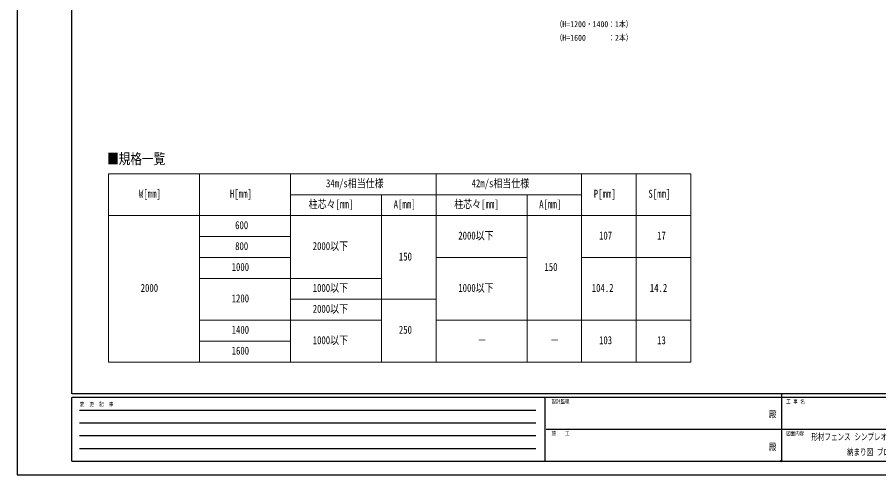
# Model space of a CAD drawing. Units: millimetres, scale not verified. Extents: x -4205 to 4205, y -2970 to 2970.
# Drawn here: x -4205 to 530, y -2970 to -455 of the extents above; entities that cross this region are included whole.
import ezdxf
from ezdxf.enums import TextEntityAlignment as Align

# ---------------------------------------------------------------- set-up
doc = ezdxf.new("R2010")
doc.units = ezdxf.units.MM
doc.header["$LTSCALE"] = 16
doc.header["$PDMODE"] = 32
doc.header["$PDSIZE"] = 8
doc.layers.add('0-1_TABLE1', color=7, linetype='Continuous', lineweight=18)
for name, color, linetype in [('0-2_USER1', 3, 'Continuous'), ('0-5_YKK_D', 6, 'Continuous'), ('0-6_YKK_ZWAK', 7, 'Continuous')]:
    doc.layers.add(name, color=color, linetype=linetype)
doc.styles.add('ＭＳ ゴシック', font='')
doc.styles.get('ＭＳ ゴシック').set_extended_font_data('MS Gothic')

msp = doc.modelspace()

# ---------------------------------------------------------------- linework, layer by layer
at = {"layer": '0-1_TABLE1'}
for p, q in [((-3702.93, -1315.31), (-3702.93, -2350.31)), ((-3202.93, -1315.31), (-3202.93, -2350.31)), ((-2702.93, -1315.31), (-2702.93, -2350.31)), ((-1902.93, -1315.31), (-1902.93, -2350.31)), ((-802.93, -1315.31), (-802.93, -2350.31)), ((-502.93, -1315.31), (-502.93, -2350.31)), ((-2702.93, -1430.31), (-1102.93, -1430.31)), ((-2202.93, -1430.31), (-2202.93, -2350.31)), ((-1402.93, -1430.31), (-1402.93, -2350.31)), ((-3702.93, -1545.31), (-502.93, -1545.31)), ((-3202.93, -1660.31), (-2702.93, -1660.31)), ((-3202.93, -1775.31), (-2702.93, -1775.31)), ((-1902.93, -1775.31), (-1402.93, -1775.31)), ((-1102.93, -1775.31), (-502.93, -1775.31)), ((-3202.93, -1890.31), (-2202.93, -1890.31)), ((-2702.93, -2005.31), (-1902.93, -2005.31)), ((-3202.93, -2120.31), (-2202.93, -2120.31)), ((-1902.93, -2120.31), (-502.93, -2120.31)), ((-3202.93, -2235.31), (-2702.93, -2235.31))]:
    msp.add_line(p, q, dxfattribs=at)
for points in [[(-3702.93, -1315.31), (-1102.93, -1315.31), (-502.93, -1315.31)], [(-1102.93, -1315.31), (-1102.93, -1545.31), (-1102.93, -2350.31)], [(-3702.93, -2350.31), (-3202.93, -2350.31), (-2702.93, -2350.31), (-502.93, -2350.31)]]:
    msp.add_lwpolyline(points, dxfattribs=at)
at = {"layer": '0-6_YKK_ZWAK'}
for p, q in [((-3904.98, -2525), (-3904.98, 2775)), ((3895.02, -2525), (-3904.98, -2525)), ((-1304.98, -2545), (-3904.98, -2545)), ((-3904.98, -2895), (-3904.98, -2545)), ((-1304.98, -2545), (-1304.98, -2895)), ((-4.98, -2545), (-1304.98, -2545)), ((-4.98, -2525), (-4.98, -2895)), ((1295.02, -2545), (-4.98, -2545)), ((-3862.48, -2615), (-1354.98, -2615)), ((-3862.48, -2685), (-1354.98, -2685)), ((-1297.48, -2720), (-4.98, -2720)), ((-4.98, -2720), (1295.02, -2720)), ((-3862.48, -2755), (-1354.98, -2755)), ((-3862.48, -2825), (-1354.98, -2825)), ((-3904.98, -2895), (-1304.98, -2895)), ((-1304.98, -2895), (-4.98, -2895)), ((-4.98, -2895), (1295.02, -2895))]:
    msp.add_line(p, q, dxfattribs=at)
msp.add_lwpolyline([(-4205, -2970), (4205, -2970), (4205, 2970), (-4205, 2970)], close=True, dxfattribs=at)
msp.add_point((-4.98, -2895), dxfattribs=at)

# ---------------------------------------------------------------- texts
at = {"layer": '0-1_TABLE1', "style": 'ＭＳ ゴシック', "width": 0.8}
for s, p in [('34m/s相当仕様', (-2507.73, -1402.81)), ('42m/s相当仕様', (-1707.73, -1402.81)), ('W[㎜]', (-3536.13, -1460.31)), ('H[㎜]', (-3036.13, -1460.31)), ('P[㎜]', (-1036.13, -1460.31)), ('S[㎜]', (-736.13, -1460.31)), ('柱芯々[㎜]', (-2603.33, -1517.81)), ('A[㎜]', (-2136.13, -1517.81)), ('柱芯々[㎜]', (-1803.33, -1517.81)), ('A[㎜]', (-1336.13, -1517.81)), ('600', (-3007.33, -1632.81)), ('2000以下', (-1780.93, -1690.31)), ('107', (-1007.33, -1690.31)), ('17', (-688.13, -1690.31)), ('800', (-3007.33, -1747.81)), ('2000以下', (-2580.93, -1747.81)), ('150', (-2107.33, -1805.31)), ('1000', (-3026.53, -1862.81)), ('150', (-1307.33, -1862.81)), ('2000', (-3526.53, -1977.81)), ('1000以下', (-2580.93, -1977.81)), ('1000以下', (-1780.93, -1977.81)), ('104.2', (-1047.33, -1977.81)), ('14.2', (-728.13, -1977.81)), ('1200', (-3026.53, -2035.31)), ('2000以下', (-2580.93, -2092.81)), ('1400', (-3026.53, -2207.81)), ('250', (-2107.33, -2207.81)), ('1000以下', (-2580.93, -2265.31)), ('103', (-1007.33, -2265.31)), ('13', (-688.13, -2265.31)), ('1600', (-3026.53, -2322.81)), ('－', (-1675.33, -2265.31)), ('－', (-1275.33, -2265.31))]:
    msp.add_text(s, height=43.99, dxfattribs=at).set_placement(p, align=Align.BOTTOM_LEFT)
at = {"layer": '0-2_USER1', "style": 'ＭＳ ゴシック'}
for s, height, width, p in [('■規格一覧', 58.65, 0.8, (-3711.46, -1279.74)), ('形材フェンス シンプレオフェンス YS2型、YS3型', 36.66, 0.7, (159.69, -2790.83)), (' 納まり図 ブロック建て 自由柱', 36.66, 0.7, (334.69, -2874.17))]:
    msp.add_text(s, height=height, dxfattribs=dict(at, width=width)).set_placement(p, align=Align.BOTTOM_LEFT)
at = {"layer": '0-5_YKK_D', "style": 'ＭＳ ゴシック', "width": 0.8}
for s, p in [('（H=1200・1400：1本）', (-1245.8, -519.11)), ('（H=1600    \u3000：2本）', (-1245.8, -594.11))]:
    msp.add_text(s, height=32.99, dxfattribs=at).set_placement(p, align=Align.BOTTOM_LEFT)
at = {"layer": '0-6_YKK_ZWAK', "style": 'ＭＳ ゴシック', "width": 0.8}
for s, height, p in [('設計監理', 21.99, (-1268.31, -2585)), ('工 事 名', 21.99, (21.27, -2585)), ('変  更  記  事', 21.99, (-3861.31, -2600)), ('殿', 36.66, (-73.67, -2665.83)), ('施\u3000\u3000工', 21.99, (-1268.31, -2760)), ('図面内容', 21.99, (21.27, -2760)), ('殿', 36.66, (-73.67, -2845.83))]:
    msp.add_text(s, height=height, dxfattribs=at).set_placement(p, align=Align.BOTTOM_LEFT)

doc.saveas('drawing.dxf')
